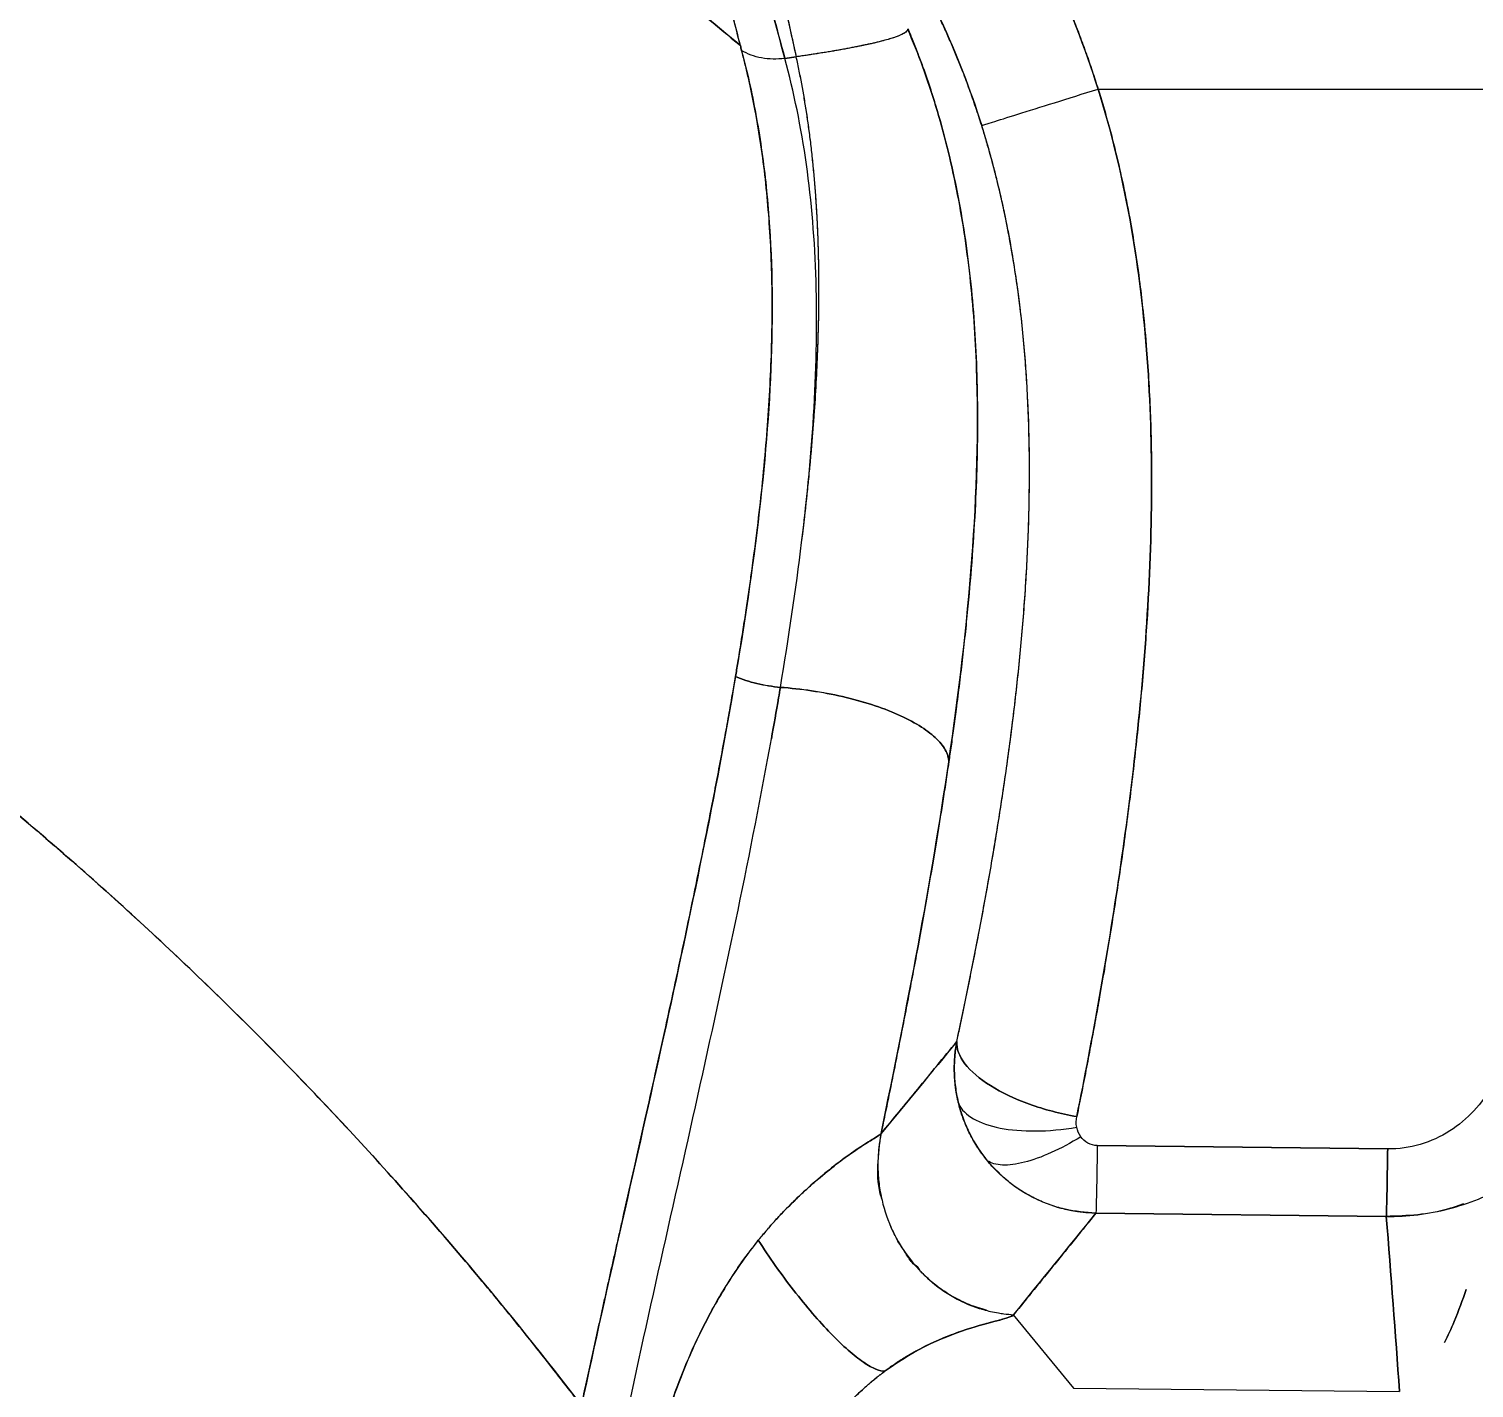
# Model space of a CAD drawing. Extents: x 956 to 1028, y 499 to 635.
# Drawn here: x 983.82 to 989.73, y 564.32 to 569.88 of the extents above; entities that cross this region are included whole.
import ezdxf

# ---------------------------------------------------------------- set-up
doc = ezdxf.new("R2010")
doc.units = 0
doc.header["$MEASUREMENT"] = 0
doc.layers.add('1', color=4, linetype='Continuous')

# ---------------------------------------------------------------- blocks, each defined once
blk = doc.blocks.new('2026 SX')
at = {"layer": '1', "color": 3}
for p, q in [((31.0591, 57.5392), (31.0124, 57.5326)), ((31.0125, 57.5326), (31.0591, 57.5392)), ((32.2945, 57.4074), (36.2128, 57.4074)), ((32.2945, 57.4074), (36.2128, 57.4074)), ((31.7164, 53.5082), (31.7163, 53.5079)), ((32.2912, 53.0819), (33.4797, 53.0682)), ((33.4797, 53.0682), (32.2912, 53.0819)), ((33.4742, 52.7919), (32.2855, 52.8053)), ((32.2855, 52.8053), (33.4742, 52.7919)), ((32.1946, 52.089), (31.9488, 52.3896)), ((32.1946, 52.089), (31.9488, 52.3896)), ((32.1945, 52.089), (33.5283, 52.0747))]:
    blk.add_line(p, q, dxfattribs=at)
for points, knots in [([(30.8304, 57.5851), (30.2773, 58.0471), (29.7241, 58.5091), (29.102, 59.0289), (29.0329, 59.0867), (28.8946, 59.2022), (28.8255, 59.2599), (28.6172, 59.4323), (28.4773, 59.5462), (28.195, 59.7713), (28.0525, 59.8824), (27.7641, 60.1009), (27.6181, 60.2083), (27.1744, 60.5234), (26.8707, 60.7243), (26.3995, 61.0041), (26.2398, 61.0937), (25.915, 61.2642), (25.7499, 61.3451), (25.414, 61.4966), (25.2432, 61.5672), (24.8964, 61.6964), (24.7203, 61.755), (24.3632, 61.8582), (24.1822, 61.9029), (23.908, 61.9584), (23.8161, 61.9751), (23.6777, 61.9971), (23.6315, 62.0039), (23.5389, 62.0166), (23.4925, 62.0223), (23.4461, 62.0279)], [0, 0, 0, 0, 0.25, 0.25, 0.28125, 0.28125, 0.3125, 0.3125, 0.375, 0.375, 0.4375, 0.4375, 0.5, 0.5, 0.625, 0.625, 0.6875, 0.6875, 0.75, 0.75, 0.8125, 0.8125, 0.875, 0.875, 0.9375, 0.9375, 0.96875, 0.96875, 0.984375, 0.984375, 1, 1, 1, 1]), ([(23.4461, 62.0279), (23.4626, 62.0259), (23.4814, 62.0237), (23.5241, 62.0184), (23.5483, 62.0153), (23.5867, 62.0101), (23.5998, 62.0083), (23.6263, 62.0045), (23.6665, 61.9987), (23.7076, 61.9924), (23.7628, 61.9835), (23.7905, 61.9788), (23.8456, 61.9693), (23.8731, 61.9643), (23.9551, 61.949), (24.0094, 61.9381), (24.2795, 61.8807), (24.4908, 61.8246), (24.9068, 61.6939), (25.1116, 61.6193), (25.5151, 61.4538), (25.7137, 61.363), (26.1047, 61.1674), (26.297, 61.0627), (26.6755, 60.8417), (26.8619, 60.7252), (27.2311, 60.4819), (27.4139, 60.3549), (27.683, 60.1602), (27.7717, 60.0946), (27.9477, 59.9621), (28.035, 59.8952), (28.21, 59.759), (28.2977, 59.6897), (28.4306, 59.5832), (28.4752, 59.5472), (28.5636, 59.4755), (28.6072, 59.4399), (28.6915, 59.3707), (28.7322, 59.3372), (28.8087, 59.2739), (28.8446, 59.2439), (28.8946, 59.2023), (28.9106, 59.1889), (28.9406, 59.1638), (28.9545, 59.1522), (28.9812, 59.1299), (28.9942, 59.119), (29.0202, 59.0973), (29.1369, 58.9997), (29.2496, 58.9055), (29.4483, 58.7396), (29.5468, 58.6574), (29.7436, 58.493), (29.842, 58.4108), (30.0391, 58.2461), (30.3351, 57.9988), (30.6321, 57.7507), (30.8304, 57.5851)], [0, 0, 0, 0, 0.007813, 0.007813, 0.015625, 0.015625, 0.019531, 0.019531, 0.023438, 0.03125, 0.03125, 0.039063, 0.039063, 0.046875, 0.046875, 0.0625, 0.0625, 0.125, 0.125, 0.1875, 0.1875, 0.25, 0.25, 0.3125, 0.3125, 0.375, 0.375, 0.4375, 0.4375, 0.46875, 0.46875, 0.5, 0.5, 0.53125, 0.53125, 0.546875, 0.546875, 0.5625, 0.5625, 0.578125, 0.578125, 0.59375, 0.59375, 0.601562, 0.601562, 0.609375, 0.609375, 0.617187, 0.617187, 0.625, 0.6875, 0.6875, 0.75, 0.75, 0.8125, 0.8125, 0.875, 1, 1, 1, 1]), ([(31.0599, 57.5392), (31.0518, 57.5761), (31.0359, 57.649), (31.0122, 57.7564), (30.9892, 57.8604), (30.958, 57.9997), (30.9191, 58.172), (30.8717, 58.3772), (30.8248, 58.5762), (30.778, 58.7695), (30.7314, 58.9565), (30.6854, 59.1354), (30.6391, 59.3095), (30.5935, 59.4743), (30.5584, 59.597), (30.528, 59.7009), (30.4948, 59.812), (30.4468, 59.9688), (30.3994, 60.1194), (30.3605, 60.2424), (30.3305, 60.3376), (30.3003, 60.4339), (30.2798, 60.5007), (30.2696, 60.5338)], [0, 0, 0, 0, 0.035347, 0.069683, 0.103009, 0.135327, 0.204037, 0.26986, 0.335416, 0.399302, 0.461045, 0.521771, 0.579186, 0.637618, 0.690374, 0.70565, 0.745228, 0.805631, 0.868979, 0.901865, 0.932706, 0.966734, 1, 1, 1, 1]), ([(31.0598, 57.5393), (31.0527, 57.5721), (31.0383, 57.6375), (31.0168, 57.7353), (30.9952, 57.8328), (30.9661, 57.9638), (30.9297, 58.1252), (30.8708, 58.3822), (30.7958, 58.699), (30.7178, 59.0113), (30.6529, 59.2585), (30.6026, 59.4422), (30.5592, 59.5947), (30.5237, 59.7154), (30.4876, 59.8358), (30.4414, 59.9858), (30.3938, 60.1371), (30.3556, 60.2582), (30.3268, 60.3496), (30.2982, 60.4407), (30.2792, 60.5027), (30.2696, 60.5338)], [0, 0, 0, 0, 0.031294, 0.062559, 0.093795, 0.125, 0.188776, 0.25, 0.375, 0.499999, 0.561585, 0.624999, 0.6875, 0.71875, 0.75, 0.8125, 0.875, 0.907261, 0.9375, 0.968761, 1, 1, 1, 1]), ([(30.8306, 57.5849), (30.8207, 57.6242), (30.8006, 57.7042), (30.7697, 57.8261), (30.7375, 57.9522), (30.7039, 58.0823), (30.6691, 58.2166), (30.6297, 58.3675), (30.5843, 58.5404), (30.5363, 58.7213), (30.4851, 58.9135), (30.4515, 59.0386), (30.4325, 59.1097)], [0, 0, 0, 0, 0.076132, 0.15513, 0.237001, 0.321757, 0.409405, 0.499957, 0.61831, 0.749973, 0.857998, 1, 1, 1, 1]), ([(30.8306, 57.5849), (30.8206, 57.6248), (30.7998, 57.7076), (30.7671, 57.8362), (30.7282, 57.9885), (30.6833, 58.162), (30.6365, 58.3417), (30.5863, 58.5325), (30.5333, 58.7327), (30.4801, 58.9326), (30.4465, 59.0577), (30.4325, 59.1097)], [0, 0, 0, 0, 0.0773237, 0.16065, 0.25, 0.3741949, 0.5, 0.6026165, 0.75, 0.8962006, 1, 1, 1, 1]), ([(31.0125, 57.5326), (30.9778, 57.6631), (30.9426, 57.793), (30.8713, 58.0518), (30.8352, 58.1806), (30.762, 58.4373), (30.7249, 58.5651), (30.6495, 58.8196), (30.6111, 58.9464), (30.5723, 59.0726)], [0, 0, 0, 0, 0.25, 0.25, 0.5, 0.5, 0.75, 0.75, 1, 1, 1, 1]), ([(30.5723, 59.0726), (30.5785, 59.0524), (30.5913, 59.0103), (30.6299, 58.8837), (30.6812, 58.7136), (30.7435, 58.501), (30.7985, 58.3099), (30.853, 58.117), (30.9083, 57.9179), (30.9615, 57.7225), (30.9965, 57.5922), (31.0125, 57.5326)], [0, 0, 0, 0, 0.040005, 0.083334, 0.25, 0.375, 0.5, 0.623108, 0.75, 0.885471, 1, 1, 1, 1]), ([(32.1009, 57.9049), (32.1062, 57.8936), (32.1169, 57.8708), (32.1324, 57.8365), (32.1477, 57.8019), (32.1626, 57.7671), (32.1772, 57.7321), (32.1915, 57.6969), (32.2055, 57.6615), (32.2192, 57.6258), (32.2325, 57.59), (32.2456, 57.5539), (32.2583, 57.5176), (32.2707, 57.4811), (32.2828, 57.4444), (32.2906, 57.4198), (32.2945, 57.4074)], [0, 0, 0, 0, 0.070452, 0.141027, 0.211732, 0.282574, 0.353559, 0.424694, 0.495987, 0.567443, 0.639071, 0.710875, 0.782864, 0.855043, 0.92742, 1, 1, 1, 1]), ([(31.8181, 57.2579), (31.8142, 57.2703), (31.8063, 57.2952), (31.7939, 57.3323), (31.7813, 57.3692), (31.7682, 57.4057), (31.7549, 57.4419), (31.7388, 57.4839), (31.7198, 57.5316), (31.6974, 57.5852), (31.674, 57.6388), (31.6575, 57.6743), (31.6492, 57.6921)], [0, 0, 0, 0, 0.084215, 0.168064, 0.251557, 0.334705, 0.417516, 0.500002, 0.623586, 0.748084, 0.873541, 1, 1, 1, 1]), ([(9.0201, 52.4092), (9.1755, 52.5993), (9.3359, 52.7862), (9.6664, 53.1532), (9.8364, 53.3333), (10.3609, 53.8622), (10.7297, 54.1999), (11.5047, 54.8397), (11.911, 55.1417), (12.7593, 55.7032), (13.2014, 55.9625), (14.1183, 56.431), (14.593, 56.64), (15.5695, 57.0006), (16.0712, 57.1522), (17.0934, 57.3921), (17.6138, 57.4806), (18.6636, 57.5909), (19.1929, 57.6128), (20.2495, 57.5895), (20.7768, 57.5443), (21.5583, 57.4273), (21.8173, 57.3801), (22.3308, 57.2698), (22.5854, 57.2067), (23.0891, 57.0653), (23.3383, 56.987), (23.8301, 56.8157), (24.0728, 56.7227), (24.7899, 56.4232), (25.2535, 56.1963), (26.1466, 55.6949), (26.5761, 55.4204), (27.3985, 54.8313), (27.7913, 54.5166), (28.5393, 53.8537), (28.8945, 53.5056), (29.5665, 52.7816), (29.8835, 52.4056), (30.1803, 52.0176)], [0, 0, 0, 0, 0.03125, 0.03125, 0.0625, 0.0625, 0.125, 0.125, 0.1875, 0.1875, 0.25, 0.25, 0.3125, 0.3125, 0.375, 0.375, 0.4375, 0.4375, 0.5, 0.5, 0.5625, 0.5625, 0.59375, 0.59375, 0.625, 0.625, 0.65625, 0.65625, 0.6875, 0.6875, 0.75, 0.75, 0.8125, 0.8125, 0.875, 0.875, 0.9375, 0.9375, 1, 1, 1, 1]), ([(31.514, 57.6486), (31.5137, 57.6479), (31.5129, 57.6466), (31.5114, 57.6447), (31.5095, 57.6427), (31.5073, 57.6407), (31.5047, 57.6386), (31.5011, 57.6362), (31.493, 57.6314), (31.48, 57.6255), (31.4606, 57.6184), (31.4409, 57.6121), (31.415, 57.6048), (31.389, 57.5983), (31.3662, 57.593), (31.3499, 57.5894), (31.3328, 57.5858), (31.315, 57.5822), (31.2966, 57.5785), (31.2774, 57.5748), (31.2577, 57.5712), (31.2374, 57.5675), (31.2165, 57.5639), (31.1951, 57.5602), (31.1732, 57.5566), (31.151, 57.5531), (31.1284, 57.5495), (31.1056, 57.546), (31.0825, 57.5426), (31.0669, 57.5404), (31.0591, 57.5392)], [0, 0, 0, 0, 0.0241665, 0.048292, 0.0723698, 0.0963929, 0.1203539, 0.1442451, 0.1821229, 0.2851202, 0.3412706, 0.4046514, 0.4746035, 0.5503029, 0.5814972, 0.6122256, 0.6424844, 0.6722745, 0.7016016, 0.7304763, 0.7589142, 0.786936, 0.8145674, 0.8418385, 0.8687836, 0.8954402, 0.9218485, 0.9480502, 0.9740871, 1, 1, 1, 1]), ([(31.5154, 57.653), (31.5149, 57.649), (31.5123, 57.6449), (31.5022, 57.6365), (31.4948, 57.6322), (31.4645, 57.6188), (31.4339, 57.6093), (31.3732, 57.5945), (31.3506, 57.5894), (31.3011, 57.5792), (31.2743, 57.5741), (31.2173, 57.5638), (31.1871, 57.5587), (31.1247, 57.5487), (31.0925, 57.5439), (31.0599, 57.5392)], [0, 0, 0, 0, 0.125, 0.125, 0.25, 0.25, 0.5, 0.5, 0.625, 0.625, 0.75, 0.75, 0.875, 0.875, 1, 1, 1, 1]), ([(31.6835, 54.6528), (31.7249, 54.9355), (31.7578, 55.2126), (31.7985, 55.7518), (31.8063, 56.0139), (31.7926, 56.3935), (31.7838, 56.5178), (31.7569, 56.7613), (31.7387, 56.8805), (31.6924, 57.1129), (31.6643, 57.2261), (31.5976, 57.4453), (31.5591, 57.5513), (31.5154, 57.6528)], [0, 0, 0, 0, 0.25, 0.25, 0.5, 0.5, 0.625, 0.625, 0.75, 0.75, 0.875, 0.875, 1, 1, 1, 1]), ([(31.5166, 57.6534), (31.5198, 57.6457), (31.5265, 57.6296), (31.5368, 57.6043), (31.5468, 57.579), (31.5603, 57.5441), (31.5815, 57.4869), (31.606, 57.4157), (31.6402, 57.3073), (31.6766, 57.176), (31.7277, 56.9499), (31.7733, 56.6568), (31.8007, 56.2864), (31.8025, 55.9673), (31.7928, 55.7023), (31.7803, 55.4999), (31.7654, 55.3251), (31.7514, 55.1862), (31.7399, 55.0811), (31.7294, 54.9928), (31.7205, 54.9216), (31.7124, 54.8595), (31.7033, 54.7913), (31.6932, 54.7195), (31.6866, 54.6741), (31.6835, 54.6528)], [0, 0, 0, 0, 0.009518, 0.019925, 0.031211, 0.04054, 0.062462, 0.100279, 0.124968, 0.188787, 0.249973, 0.374955, 0.499948, 0.624942, 0.684621, 0.749956, 0.812468, 0.84373, 0.874987, 0.906237, 0.92187, 0.937485, 0.960567, 0.981404, 1, 1, 1, 1]), ([(30.1803, 52.0176), (30.1596, 52.0444), (30.1222, 52.0926), (30.047, 52.1891), (29.9552, 52.3055), (29.8392, 52.4482), (29.6819, 52.6366), (29.4801, 52.8704), (29.1484, 53.2363), (28.7164, 53.6802), (28.1687, 54.1905), (27.5939, 54.6748), (26.9899, 55.1323), (26.36, 55.5586), (25.7016, 55.953), (25.0194, 56.311), (24.312, 56.6312), (23.5843, 56.9097), (22.8364, 57.1447), (22.0728, 57.3335), (21.2954, 57.475), (20.5087, 57.5674), (19.7168, 57.6097), (18.9231, 57.6017), (18.1321, 57.5433), (17.3475, 57.4354), (16.5744, 57.2787), (15.8149, 57.0748), (15.0737, 56.8259), (14.3513, 56.5336), (13.653, 56.2016), (12.9772, 55.8311), (12.3288, 55.4265), (11.7054, 54.9889), (11.1111, 54.5232), (10.5437, 54.0298), (10.0954, 53.5986), (9.7503, 53.242), (9.5408, 53.0155), (9.3773, 52.8311), (9.2569, 52.6913), (9.1596, 52.576), (9.0808, 52.4819), (9.0415, 52.4348), (9.0201, 52.4092)], [0, 0, 0, 0, 0.00432, 0.007809, 0.015618, 0.023245, 0.031236, 0.046854, 0.062472, 0.093774, 0.124938, 0.1563, 0.187408, 0.218762, 0.249902, 0.281269, 0.312414, 0.343739, 0.374907, 0.406162, 0.437421, 0.468684, 0.499938, 0.531178, 0.562482, 0.593729, 0.625009, 0.656186, 0.687507, 0.718654, 0.750002, 0.781118, 0.812509, 0.84366, 0.875033, 0.906175, 0.937527, 0.953145, 0.968764, 0.976573, 0.984381, 0.99219, 0.995752, 1, 1, 1, 1]), ([(30.82, 55.0581), (30.8224, 55.0725), (30.8271, 55.1009), (30.8338, 55.143), (30.8404, 55.1842), (30.8466, 55.2243), (30.8526, 55.2635), (30.8583, 55.3016), (30.8637, 55.3388), (30.8689, 55.375), (30.8808, 55.4593), (30.8977, 55.5869), (30.9177, 55.7599), (30.9339, 55.9268), (30.9511, 56.1496), (30.9604, 56.3655), (30.961, 56.5753), (30.957, 56.7282), (30.9485, 56.8763), (30.9355, 57.021), (30.9178, 57.1618), (30.9, 57.2717), (30.8846, 57.3527), (30.8736, 57.4066), (30.8618, 57.4599), (30.8492, 57.5128), (30.8402, 57.5475), (30.8357, 57.5649)], [0, 0, 0, 0, 0.014939, 0.029573, 0.043901, 0.057923, 0.071639, 0.085048, 0.09815, 0.110945, 0.123432, 0.18766, 0.247789, 0.311614, 0.372382, 0.498566, 0.561709, 0.623671, 0.686005, 0.747808, 0.810211, 0.872694, 0.897941, 0.923298, 0.948761, 0.97433, 1, 1, 1, 1]), ([(30.8357, 57.5649), (30.8579, 57.4806), (30.8774, 57.3934), (30.9103, 57.2135), (30.9238, 57.1208), (30.9549, 56.8346), (30.9632, 56.6332), (30.9566, 56.2117), (30.9417, 55.9916), (30.8934, 55.5355), (30.8599, 55.2996), (30.82, 55.0581)], [0, 0, 0, 0, 0.125, 0.125, 0.25, 0.25, 0.5, 0.5, 0.75, 0.75, 1, 1, 1, 1]), ([(31.0124, 57.5326), (30.9802, 57.5283), (30.9477, 57.5289), (30.8873, 57.54), (30.8594, 57.5504), (30.8357, 57.5649)], [0, 0, 0, 0, 0.5, 0.5, 1, 1, 1, 1]), ([(31.0124, 57.5326), (30.9802, 57.5283), (30.9477, 57.5289), (30.8873, 57.54), (30.8594, 57.5504), (30.8357, 57.5649)], [0, 0, 0, 0, 0.5, 0.5, 1, 1, 1, 1]), ([(31.0813, 55.5512), (31.1044, 55.7402), (31.1217, 55.9245), (31.1423, 56.2817), (31.1454, 56.4546), (31.1354, 56.7871), (31.1222, 56.9467), (31.0793, 57.2511), (31.0495, 57.3959), (31.0124, 57.5326)], [0, 0, 0, 0, 0.25, 0.25, 0.5, 0.5, 0.75, 0.75, 1, 1, 1, 1]), ([(31.0813, 55.5512), (31.1044, 55.7402), (31.1217, 55.9245), (31.1423, 56.2817), (31.1454, 56.4546), (31.1354, 56.7871), (31.1222, 56.9467), (31.0793, 57.2511), (31.0495, 57.3959), (31.0124, 57.5326)], [0, 0, 0, 0, 0.25, 0.25, 0.5, 0.5, 0.75, 0.75, 1, 1, 1, 1]), ([(31.0813, 55.5512), (31.0829, 55.5649), (31.0863, 55.592), (31.091, 55.6322), (31.0956, 55.6719), (31.0999, 55.711), (31.1041, 55.7495), (31.108, 55.7874), (31.1117, 55.8247), (31.1153, 55.8615), (31.1186, 55.8977), (31.1218, 55.9333), (31.1248, 55.9683), (31.1276, 56.0028), (31.1302, 56.0368), (31.1326, 56.0702), (31.1373, 56.1375), (31.1433, 56.2376), (31.1489, 56.3687), (31.152, 56.4965), (31.1525, 56.6044), (31.1514, 56.6937), (31.1497, 56.7653), (31.1471, 56.8358), (31.1436, 56.9052), (31.1391, 56.9736), (31.1338, 57.0408), (31.1276, 57.1069), (31.1205, 57.1719), (31.1125, 57.2359), (31.1036, 57.2987), (31.0939, 57.3605), (31.0832, 57.4211), (31.0718, 57.4808), (31.0634, 57.5197), (31.0592, 57.5391)], [0, 0, 0, 0, 0.017985, 0.035773, 0.053364, 0.070759, 0.087958, 0.104962, 0.121771, 0.138384, 0.154804, 0.171028, 0.187058, 0.202893, 0.218534, 0.233979, 0.24923, 0.312302, 0.37486, 0.436934, 0.498552, 0.535103, 0.571528, 0.607832, 0.644018, 0.680091, 0.716053, 0.751907, 0.787655, 0.823299, 0.85884, 0.894281, 0.929621, 0.96486, 1, 1, 1, 1]), ([(31.0813, 55.5512), (31.0828, 55.5639), (31.0861, 55.5923), (31.0917, 55.6395), (31.0979, 55.6927), (31.1051, 55.7581), (31.1144, 55.8502), (31.1252, 55.9692), (31.1355, 56.1055), (31.1435, 56.2405), (31.149, 56.3723), (31.152, 56.5), (31.1524, 56.6076), (31.1514, 56.6965), (31.1496, 56.768), (31.147, 56.8383), (31.1434, 56.9075), (31.139, 56.9757), (31.1336, 57.0427), (31.1274, 57.1086), (31.1203, 57.1734), (31.1123, 57.2372), (31.1035, 57.2998), (31.0937, 57.3613), (31.0831, 57.4217), (31.0717, 57.481), (31.0633, 57.5198), (31.0592, 57.5391)], [0, 0, 0, 0, 0.016695, 0.037524, 0.062505, 0.087651, 0.125006, 0.186722, 0.250011, 0.313792, 0.376706, 0.438776, 0.50002, 0.536518, 0.572884, 0.609121, 0.645233, 0.681223, 0.717094, 0.752849, 0.78849, 0.824018, 0.859434, 0.89474, 0.929937, 0.965023, 1, 1, 1, 1]), ([(31.8181, 57.2579), (31.8213, 57.2589), (31.8365, 57.2636), (31.8872, 57.2796), (31.9227, 57.2907), (32.0093, 57.3179), (32.0603, 57.3339), (32.172, 57.369), (32.2326, 57.388), (32.2945, 57.4074)], [0, 0, 0, 0, 0.25, 0.25, 0.5, 0.5, 0.75, 0.75, 1, 1, 1, 1]), ([(31.8181, 57.2579), (31.8213, 57.2589), (31.8365, 57.2636), (31.8872, 57.2796), (31.9227, 57.2907), (32.0093, 57.3179), (32.0603, 57.3339), (32.172, 57.369), (32.2326, 57.388), (32.2945, 57.4074)], [0, 0, 0, 0, 0.25, 0.25, 0.5, 0.5, 0.75, 0.75, 1, 1, 1, 1]), ([(32.2945, 57.4074), (32.2982, 57.3957), (32.3056, 57.3719), (32.3164, 57.3358), (32.327, 57.299), (32.3374, 57.2616), (32.3477, 57.2234), (32.3577, 57.1846), (32.3748, 57.1162), (32.3979, 57.0145), (32.4237, 56.8837), (32.4466, 56.7477), (32.4645, 56.6206), (32.4805, 56.4827), (32.4972, 56.3021), (32.5104, 56.0681), (32.5166, 55.706), (32.5039, 55.3439), (32.4771, 54.9865), (32.4509, 54.721), (32.4196, 54.4589), (32.3839, 54.2006), (32.3442, 53.9443), (32.3103, 53.7445), (32.2837, 53.5965), (32.2659, 53.5001), (32.2472, 53.4018), (32.2276, 53.3015), (32.2141, 53.2344), (32.2073, 53.2004)], [0, 0, 0, 0, 0.008507, 0.017155, 0.025944, 0.034874, 0.043944, 0.053155, 0.062505, 0.092552, 0.125008, 0.154336, 0.187511, 0.213461, 0.250015, 0.312515, 0.375015, 0.499987, 0.563169, 0.624988, 0.687295, 0.749989, 0.811536, 0.87499, 0.898687, 0.923029, 0.948024, 0.973679, 1, 1, 1, 1]), ([(32.2073, 53.2004), (32.2399, 53.3615), (32.2712, 53.5253), (32.3302, 53.8584), (32.3579, 54.0277), (32.4082, 54.3715), (32.4309, 54.5458), (32.4693, 54.8984), (32.485, 55.0766), (32.5071, 55.4352), (32.5134, 55.6157), (32.5136, 55.9775), (32.5074, 56.1588), (32.4788, 56.5203), (32.4564, 56.7006), (32.3915, 57.0576), (32.3489, 57.2343), (32.2945, 57.4074)], [0, 0, 0, 0, 0.125, 0.125, 0.25, 0.25, 0.375, 0.375, 0.5, 0.5, 0.625, 0.625, 0.75, 0.75, 0.875, 0.875, 1, 1, 1, 1]), ([(31.7164, 53.5082), (31.7201, 53.5256), (31.7275, 53.5603), (31.7385, 53.6124), (31.7494, 53.6643), (31.76, 53.716), (31.7704, 53.7675), (31.7807, 53.8188), (31.7908, 53.8699), (31.8007, 53.9208), (31.8222, 54.0334), (31.854, 54.2077), (31.8936, 54.4468), (31.9289, 54.6871), (31.9592, 54.9291), (31.9838, 55.1718), (32.0018, 55.4137), (32.0124, 55.6555), (32.015, 55.8942), (32.0086, 56.1316), (31.9928, 56.3643), (31.9666, 56.5951), (31.9378, 56.7706), (31.913, 56.8944), (31.8971, 56.9667), (31.8798, 57.0393), (31.8609, 57.112), (31.8405, 57.185), (31.8256, 57.2335), (31.8181, 57.2579)], [0, 0, 0, 0, 0.015182, 0.03025, 0.045203, 0.060044, 0.074772, 0.089389, 0.103895, 0.118292, 0.132579, 0.199061, 0.264014, 0.329156, 0.393632, 0.457252, 0.520744, 0.582887, 0.645171, 0.705433, 0.76635, 0.825063, 0.884514, 0.903394, 0.922415, 0.941579, 0.960894, 0.980365, 1, 1, 1, 1]), ([(31.7164, 53.5082), (31.7204, 53.5269), (31.7281, 53.5629), (31.7433, 53.6349), (31.7693, 53.7606), (31.8056, 53.9441), (31.8469, 54.1676), (31.8854, 54.3954), (31.9203, 54.6262), (31.9511, 54.8603), (31.9768, 55.0964), (32.0032, 55.4141), (32.0195, 55.8169), (32.0064, 56.2214), (31.9734, 56.5451), (31.9426, 56.7454), (31.9111, 56.9051), (31.8886, 57.0036), (31.8688, 57.0819), (31.8531, 57.1402), (31.8363, 57.199), (31.8242, 57.2382), (31.8181, 57.2579)], [0, 0, 0, 0, 0.016304, 0.031245, 0.062488, 0.124976, 0.187463, 0.24995, 0.31286, 0.374925, 0.437557, 0.49991, 0.624166, 0.74994, 0.812013, 0.875007, 0.906151, 0.937507, 0.952864, 0.968396, 0.984107, 1, 1, 1, 1]), ([(30.1803, 52.0176), (30.1837, 52.0335), (30.1905, 52.0656), (30.201, 52.1139), (30.2116, 52.163), (30.2225, 52.2127), (30.2335, 52.2631), (30.2447, 52.3142), (30.2562, 52.366), (30.2678, 52.4184), (30.2796, 52.4715), (30.2916, 52.5253), (30.3038, 52.5797), (30.3162, 52.6348), (30.3287, 52.6906), (30.3414, 52.747), (30.3642, 52.8482), (30.3976, 52.9966), (30.4403, 53.1869), (30.4832, 53.3786), (30.5241, 53.5636), (30.5647, 53.75), (30.6029, 53.9285), (30.6412, 54.1106), (30.6757, 54.2792), (30.712, 54.4613), (30.7418, 54.6168), (30.7673, 54.7546), (30.7843, 54.8496), (30.7985, 54.9305), (30.8068, 54.9795), (30.8106, 55.0017)], [0, 0, 0, 0, 0.015949, 0.032107, 0.048473, 0.065049, 0.081834, 0.098828, 0.116032, 0.133446, 0.15107, 0.168905, 0.18695, 0.205207, 0.223675, 0.242355, 0.261248, 0.3241, 0.389519, 0.45004, 0.514311, 0.573467, 0.635914, 0.692905, 0.756467, 0.806276, 0.878081, 0.915735, 0.94861, 0.9767, 1, 1, 1, 1]), ([(30.8106, 55.0017), (30.7705, 54.764), (30.7244, 54.5211), (30.6248, 54.0282), (30.5713, 53.7783), (30.4606, 53.2757), (30.4035, 53.023), (30.29, 52.5188), (30.2336, 52.2672), (30.1803, 52.0176)], [0, 0, 0, 0, 0.25, 0.25, 0.5, 0.5, 0.75, 0.75, 1, 1, 1, 1]), ([(30.8106, 55.0017), (30.8368, 54.9908), (30.8667, 54.9812), (30.9294, 54.9662), (30.9623, 54.9607), (30.9941, 54.9578)], [0, 0, 0, 0, 0.5, 0.5, 1, 1, 1, 1]), ([(30.9941, 54.9578), (30.9623, 54.9607), (30.9294, 54.9661), (30.8667, 54.9812), (30.8368, 54.9908), (30.8106, 55.0017)], [0, 0, 0, 0, 0.5, 0.5, 1, 1, 1, 1]), ([(30.9941, 54.9578), (31.0363, 54.9549), (31.0793, 54.9503), (31.1649, 54.9376), (31.2074, 54.9296), (31.2898, 54.9105), (31.3298, 54.8995), (31.4055, 54.875), (31.4411, 54.8615), (31.5064, 54.8326), (31.536, 54.8172), (31.5879, 54.7853), (31.6101, 54.7688), (31.6462, 54.7354), (31.66, 54.7185), (31.6786, 54.6851), (31.6834, 54.6686), (31.6835, 54.6528)], [0, 0, 0, 0, 0.125, 0.125, 0.25, 0.25, 0.375, 0.375, 0.5, 0.5, 0.625, 0.625, 0.75, 0.75, 0.875, 0.875, 1, 1, 1, 1]), ([(31.6835, 54.6528), (31.6834, 54.6686), (31.6786, 54.6851), (31.66, 54.7185), (31.6462, 54.7354), (31.6102, 54.7688), (31.5879, 54.7853), (31.536, 54.8172), (31.5064, 54.8325), (31.4411, 54.8614), (31.4055, 54.8749), (31.3299, 54.8994), (31.2899, 54.9104), (31.2074, 54.9295), (31.1649, 54.9375), (31.0794, 54.9502), (31.0364, 54.9549), (30.9941, 54.9578)], [0, 0, 0, 0, 0.125, 0.125, 0.25, 0.25, 0.375, 0.375, 0.5, 0.5, 0.625, 0.625, 0.75, 0.75, 0.875, 0.875, 1, 1, 1, 1]), ([(30.3479, 51.8917), (30.3978, 52.1289), (30.4509, 52.3684), (30.5586, 52.8489), (30.6132, 53.09), (30.7198, 53.5703), (30.7719, 53.8096), (30.87, 54.2829), (30.9161, 54.517), (30.9574, 54.747)], [0, 0, 0, 0, 0.25, 0.25, 0.5, 0.5, 0.75, 0.75, 1, 1, 1, 1]), ([(30.3479, 51.8917), (30.3978, 52.1289), (30.4509, 52.3684), (30.5586, 52.8489), (30.6132, 53.09), (30.7198, 53.5703), (30.7719, 53.8096), (30.87, 54.2829), (30.9161, 54.517), (30.9574, 54.747)], [0, 0, 0, 0, 0.25, 0.25, 0.5, 0.5, 0.75, 0.75, 1, 1, 1, 1]), ([(31.6835, 54.6528), (31.6814, 54.6389), (31.6774, 54.6116), (31.6713, 54.5709), (31.6652, 54.5312), (31.6592, 54.4923), (31.6532, 54.4544), (31.6473, 54.4175), (31.6415, 54.3815), (31.6358, 54.3464), (31.6301, 54.3123), (31.6155, 54.225), (31.5919, 54.0879), (31.5627, 53.9268), (31.5386, 53.7974), (31.5194, 53.6964), (31.5003, 53.5973), (31.4812, 53.5002), (31.4622, 53.405), (31.4435, 53.3118), (31.4249, 53.2206), (31.4125, 53.1605), (31.4063, 53.1308)], [0, 0, 0, 0, 0.028162, 0.055643, 0.082445, 0.108571, 0.13402, 0.158795, 0.182895, 0.206323, 0.229078, 0.251161, 0.380722, 0.501421, 0.568701, 0.634548, 0.698973, 0.761984, 0.823588, 0.88379, 0.942594, 1, 1, 1, 1]), ([(31.4063, 53.1308), (31.4596, 53.3883), (31.5107, 53.6452), (31.6045, 54.1538), (31.6473, 54.4054), (31.6835, 54.6528)], [0, 0, 0, 0, 0.5, 0.5, 1, 1, 1, 1]), ([(31.4063, 53.1308), (31.431, 53.1607), (31.4813, 53.2215), (31.5577, 53.3143), (31.6364, 53.4102), (31.6894, 53.4752), (31.7164, 53.5082)], [0, 0, 0, 0, 0.237213, 0.482923, 0.737171, 1, 1, 1, 1]), ([(31.7164, 53.5082), (31.7124, 53.4869), (31.7095, 53.4655), (31.7061, 53.4226), (31.7056, 53.4011), (31.7069, 53.3582), (31.7087, 53.3368), (31.7146, 53.2944), (31.7186, 53.2736), (31.724, 53.2523)], [0, 0, 0, 0, 0.25, 0.25, 0.5, 0.5, 0.75, 0.75, 1, 1, 1, 1]), ([(31.724, 53.2523), (31.7228, 53.2571), (31.7204, 53.2667), (31.7174, 53.2812), (31.7147, 53.2956), (31.7124, 53.3099), (31.7105, 53.3241), (31.7089, 53.3381), (31.7077, 53.3521), (31.7068, 53.3659), (31.7063, 53.3786), (31.706, 53.3916), (31.706, 53.4065), (31.7065, 53.4258), (31.7081, 53.4494), (31.711, 53.4774), (31.7145, 53.4973), (31.7163, 53.5079)], [0, 0, 0, 0, 0.057938, 0.115282, 0.172031, 0.228185, 0.283744, 0.338708, 0.393076, 0.446848, 0.500024, 0.540631, 0.598338, 0.67314, 0.76503, 0.873992, 1, 1, 1, 1]), ([(31.7163, 53.5079), (31.7141, 53.4788), (31.7259, 53.4477), (31.7735, 53.3861), (31.8093, 53.3555), (31.8994, 53.2991), (31.9537, 53.2732), (32.0739, 53.2297), (32.1399, 53.2121), (32.2073, 53.2004)], [0, 0, 0, 0, 0.25, 0.25, 0.5, 0.5, 0.75, 0.75, 1, 1, 1, 1]), ([(32.2073, 53.2004), (32.1399, 53.2121), (32.0739, 53.2297), (31.9537, 53.2732), (31.8994, 53.2991), (31.8093, 53.3555), (31.7735, 53.3861), (31.7259, 53.4477), (31.7141, 53.4788), (31.7163, 53.5079)], [0, 0, 0, 0, 0.25, 0.25, 0.5, 0.5, 0.75, 0.75, 1, 1, 1, 1]), ([(33.9072, 53.3273), (33.8865, 53.2907), (33.8617, 53.2561), (33.8037, 53.1934), (33.7705, 53.1652), (33.6967, 53.1181), (33.6561, 53.0993), (33.5702, 53.074), (33.5249, 53.0676), (33.4797, 53.0682)], [0, 0, 0, 0, 0.25, 0.25, 0.5, 0.5, 0.75, 0.75, 1, 1, 1, 1]), ([(33.9072, 53.3273), (33.8865, 53.2907), (33.8617, 53.2561), (33.8037, 53.1934), (33.7705, 53.1652), (33.6967, 53.1181), (33.6561, 53.0993), (33.5702, 53.074), (33.5249, 53.0676), (33.4797, 53.0682)], [0, 0, 0, 0, 0.25, 0.25, 0.5, 0.5, 0.75, 0.75, 1, 1, 1, 1]), ([(31.724, 53.2523), (31.7347, 53.2289), (31.7554, 53.2085), (31.8131, 53.1753), (31.8501, 53.1624), (31.9366, 53.1453), (31.986, 53.1412), (32.0923, 53.1421), (32.1492, 53.1472), (32.207, 53.157)], [0, 0, 0, 0, 0.25, 0.25, 0.5, 0.5, 0.75, 0.75, 1, 1, 1, 1]), ([(31.724, 53.2523), (31.7292, 53.2315), (31.7357, 53.2104), (31.751, 53.1693), (31.7598, 53.1492), (31.7893, 53.0906), (31.8133, 53.0538), (31.841, 53.02)], [0, 0, 0, 0, 0.25, 0.25, 0.5, 0.5, 1, 1, 1, 1]), ([(31.724, 53.2523), (31.7347, 53.2289), (31.7554, 53.2085), (31.8131, 53.1753), (31.8501, 53.1624), (31.9366, 53.1453), (31.986, 53.1412), (32.0923, 53.1421), (32.1492, 53.1472), (32.207, 53.157)], [0, 0, 0, 0, 0.25, 0.25, 0.5, 0.5, 0.75, 0.75, 1, 1, 1, 1]), ([(31.841, 53.02), (31.8381, 53.0237), (31.8324, 53.0306), (31.8247, 53.0408), (31.8178, 53.0501), (31.8119, 53.0585), (31.8068, 53.066), (31.798, 53.0794), (31.7852, 53.1002), (31.7711, 53.1262), (31.7593, 53.1508), (31.7495, 53.1735), (31.7402, 53.198), (31.7314, 53.2244), (31.7265, 53.2428), (31.724, 53.2523)], [0, 0, 0, 0, 0.053627, 0.102472, 0.146536, 0.185819, 0.22032, 0.25004, 0.36952, 0.500051, 0.587944, 0.681885, 0.781874, 0.887912, 1, 1, 1, 1]), ([(33.4742, 52.7919), (33.56, 52.791), (33.646, 52.8014), (33.8119, 52.8442), (33.8919, 52.8765), (34.0407, 52.9603), (34.1095, 53.0117), (34.2318, 53.1298), (34.2853, 53.1965), (34.3297, 53.2687)], [0, 0, 0, 0, 0.25, 0.25, 0.5, 0.5, 0.75, 0.75, 1, 1, 1, 1]), ([(31.4063, 53.1308), (31.4033, 53.1271), (31.3953, 53.1219), (31.3731, 53.1082), (31.3589, 53.0997), (31.326, 53.0788), (31.3074, 53.0666), (31.2668, 53.0383), (31.2449, 53.0222), (31.1753, 52.9684), (31.1235, 52.9248), (31.0422, 52.8475), (31.0146, 52.8198), (30.959, 52.7602), (30.9312, 52.7284), (30.904, 52.6944)], [0, 0, 0, 0, 0.125, 0.125, 0.25, 0.25, 0.375, 0.375, 0.5, 0.5, 0.75, 0.75, 0.875, 0.875, 1, 1, 1, 1]), ([(30.904, 52.6944), (30.9091, 52.7005), (30.9183, 52.7115), (30.9306, 52.7262), (30.9444, 52.7425), (30.9601, 52.7607), (30.9853, 52.7888), (31.0176, 52.8228), (31.0574, 52.8621), (31.0974, 52.8997), (31.1502, 52.9468), (31.2149, 53), (31.2748, 53.0443), (31.317, 53.0729), (31.3451, 53.091), (31.3687, 53.1057), (31.384, 53.1151), (31.3936, 53.1207), (31.3989, 53.1241), (31.4035, 53.1273), (31.4053, 53.1295), (31.4063, 53.1308)], [0, 0, 0, 0, 0.0256379, 0.0464665, 0.0625002, 0.0948572, 0.1249599, 0.1863652, 0.2499489, 0.3129446, 0.3749126, 0.4997705, 0.6246868, 0.6872057, 0.74974, 0.8131482, 0.8748879, 0.9044617, 0.9373115, 0.9626039, 1, 1, 1, 1]), ([(31.4063, 53.1308), (31.4033, 53.1271), (31.3953, 53.1219), (31.3731, 53.1082), (31.3589, 53.0997), (31.326, 53.0788), (31.3074, 53.0666), (31.2668, 53.0383), (31.2449, 53.0222), (31.1753, 52.9684), (31.1235, 52.9248), (31.0422, 52.8475), (31.0146, 52.8198), (30.959, 52.7602), (30.9312, 52.7284), (30.904, 52.6944)], [0, 0, 0, 0, 0.125, 0.125, 0.25, 0.25, 0.375, 0.375, 0.5, 0.5, 0.75, 0.75, 0.875, 0.875, 1, 1, 1, 1]), ([(31.4092, 52.8646), (31.4087, 52.866), (31.3947, 52.9083), (31.389, 52.9996), (31.4006, 53.0874), (31.4063, 53.1308)], [0, 0, 0, 0, 0.0172979, 0.5140967, 1, 1, 1, 1]), ([(31.4064, 53.1308), (31.4054, 53.1261), (31.4037, 53.1176), (31.4017, 53.1062), (31.3998, 53.0934), (31.3978, 53.079), (31.3954, 53.0565), (31.3935, 53.028), (31.393, 52.9824), (31.397, 52.925), (31.4129, 52.8362), (31.4499, 52.7306), (31.5175, 52.6191), (31.5904, 52.5412), (31.6567, 52.4897), (31.712, 52.4555), (31.7686, 52.4289), (31.8174, 52.4122), (31.8554, 52.4024), (31.8831, 52.3969), (31.9145, 52.3921), (31.9353, 52.3906), (31.9488, 52.3896)], [0, 0, 0, 0, 0.01287, 0.023295, 0.031276, 0.047682, 0.062511, 0.092586, 0.125028, 0.1865, 0.249989, 0.374781, 0.499599, 0.624579, 0.687105, 0.749713, 0.819502, 0.874829, 0.904996, 0.937297, 0.959508, 1, 1, 1, 1]), ([(32.2238, 53.1178), (32.1824, 53.0924), (32.1415, 53.0706), (32.0636, 53.0355), (32.0267, 53.0223), (31.9595, 53.0051), (31.9292, 53.0012), (31.8778, 53.0032), (31.8566, 53.0092), (31.841, 53.02)], [0, 0, 0, 0, 0.25, 0.25, 0.5, 0.5, 0.75, 0.75, 1, 1, 1, 1]), ([(32.2238, 53.1178), (32.1824, 53.0924), (32.1415, 53.0706), (32.0636, 53.0355), (32.0267, 53.0223), (31.9595, 53.0051), (31.9292, 53.0012), (31.8778, 53.0032), (31.8566, 53.0092), (31.841, 53.02)], [0, 0, 0, 0, 0.25, 0.25, 0.5, 0.5, 0.75, 0.75, 1, 1, 1, 1]), ([(32.2912, 53.0819), (32.2776, 53.0821), (32.2641, 53.0857), (32.2409, 53.0985), (32.2312, 53.1075), (32.2238, 53.1178)], [0, 0, 0, 0, 0.5, 0.5, 1, 1, 1, 1]), ([(32.2912, 53.0819), (32.2776, 53.0821), (32.2641, 53.0857), (32.2409, 53.0985), (32.2312, 53.1075), (32.2238, 53.1178)], [0, 0, 0, 0, 0.5, 0.5, 1, 1, 1, 1]), ([(32.2912, 53.0819), (32.2906, 53.0432), (32.2901, 53.0073), (32.289, 52.943), (32.2885, 52.9146), (32.2875, 52.8667), (32.287, 52.8472), (32.2862, 52.8184), (32.2858, 52.8091), (32.2855, 52.8053)], [0, 0, 0, 0, 0.25, 0.25, 0.5, 0.5, 0.75, 0.75, 1, 1, 1, 1]), ([(32.2912, 53.0819), (32.2906, 53.0432), (32.2901, 53.0073), (32.289, 52.943), (32.2885, 52.9146), (32.2875, 52.8667), (32.287, 52.8472), (32.2862, 52.8184), (32.2858, 52.8091), (32.2855, 52.8053)], [0, 0, 0, 0, 0.25, 0.25, 0.5, 0.5, 0.75, 0.75, 1, 1, 1, 1]), ([(33.4797, 53.0682), (33.4792, 53.0295), (33.4786, 52.9937), (33.4776, 52.9294), (33.4771, 52.901), (33.4761, 52.8532), (33.4756, 52.8337), (33.4748, 52.8049), (33.4745, 52.7956), (33.4742, 52.7919)], [0, 0, 0, 0, 0.25, 0.25, 0.5, 0.5, 0.75, 0.75, 1, 1, 1, 1]), ([(33.4742, 52.7919), (33.4745, 52.7956), (33.4748, 52.8049), (33.4756, 52.8337), (33.4761, 52.8532), (33.4771, 52.901), (33.4776, 52.9294), (33.4786, 52.9937), (33.4792, 53.0295), (33.4797, 53.0682)], [0, 0, 0, 0, 0.25, 0.25, 0.5, 0.5, 0.75, 0.75, 1, 1, 1, 1]), ([(32.2855, 52.8053), (32.2803, 52.8054), (32.2699, 52.8057), (32.2542, 52.8066), (32.2385, 52.8079), (32.2229, 52.8096), (32.2072, 52.8118), (32.1916, 52.8143), (32.1759, 52.8173), (32.1604, 52.8208), (32.1449, 52.8247), (32.1294, 52.829), (32.1141, 52.8337), (32.0988, 52.8389), (32.0837, 52.8445), (32.0687, 52.8505), (32.0538, 52.857), (32.0357, 52.8655), (32.0145, 52.8763), (31.9906, 52.8901), (31.9672, 52.9051), (31.9443, 52.9213), (31.922, 52.9387), (31.9005, 52.9573), (31.8798, 52.977), (31.8598, 52.9979), (31.8473, 53.0126), (31.841, 53.02)], [0, 0, 0, 0, 0.030705, 0.061498, 0.092376, 0.12334, 0.154389, 0.185521, 0.216737, 0.248036, 0.279417, 0.310881, 0.342427, 0.374056, 0.405766, 0.437559, 0.469434, 0.501392, 0.555167, 0.609347, 0.663931, 0.718922, 0.774319, 0.830125, 0.88634, 0.942964, 1, 1, 1, 1]), ([(32.2855, 52.8053), (32.2431, 52.8086), (32.1582, 52.8153), (32.0379, 52.8601), (31.9281, 52.9266), (31.87, 52.9889), (31.841, 53.02)], [0, 0, 0, 0, 0.2501093, 0.5000781, 0.7500369, 1, 1, 1, 1]), ([(33.7897, 52.8428), (33.7696, 52.8358), (33.709, 52.8147), (33.6028, 52.7959), (33.517, 52.7932), (33.4742, 52.7919)], [0, 0, 0, 0, 0.199602, 0.599789, 1, 1, 1, 1]), ([(32.2855, 52.8053), (32.2575, 52.7705), (32.2016, 52.701), (32.1175, 52.5969), (32.0333, 52.4931), (31.9769, 52.424), (31.9488, 52.3896)], [0, 0, 0, 0, 0.251206, 0.501608, 0.751206, 1, 1, 1, 1]), ([(31.8374, 52.4084), (31.8135, 52.4151), (31.7781, 52.4249), (31.7358, 52.4444), (31.7036, 52.461), (31.6669, 52.4833), (31.6211, 52.5162), (31.5881, 52.5469), (31.5686, 52.5659), (31.5662, 52.5687), (31.5659, 52.569), (31.5658, 52.569), (31.5658, 52.569), (31.5642, 52.5819), (31.5345, 52.5949), (31.5097, 52.6397), (31.4735, 52.6897), (31.4554, 52.7309), (31.4463, 52.7516)], [0, 0, 0, 0, 0.1401221, 0.2077662, 0.264008, 0.3448795, 0.4503631, 0.5802542, 0.5981951, 0.6004645, 0.6007479, 0.600784, 0.6007876, 0.6007896, 0.6629098, 0.7591748, 0.8792944, 1, 1, 1, 1]), ([(30.904, 52.6944), (30.8581, 52.6373), (30.8139, 52.5747), (30.7318, 52.4424), (30.6938, 52.3727), (30.6248, 52.2289), (30.5938, 52.1547), (30.539, 52.0037), (30.5151, 51.9268), (30.495, 51.8492)], [0, 0, 0, 0, 0.25, 0.25, 0.5, 0.5, 0.75, 0.75, 1, 1, 1, 1]), ([(30.495, 51.8492), (30.4979, 51.8599), (30.5031, 51.8787), (30.5136, 51.9163), (30.5322, 51.9808), (30.5637, 52.0743), (30.6063, 52.1844), (30.6543, 52.2926), (30.7076, 52.398), (30.7575, 52.4846), (30.7998, 52.5516), (30.8273, 52.5921), (30.85, 52.6235), (30.8666, 52.6456), (30.8849, 52.6695), (30.8968, 52.6851), (30.904, 52.6944)], [0, 0, 0, 0, 0.035622, 0.062507, 0.124999, 0.24999, 0.376943, 0.499975, 0.62497, 0.749957, 0.815, 0.874987, 0.904577, 0.937469, 0.962635, 1, 1, 1, 1]), ([(31.4232, 52.1592), (31.413, 52.1579), (31.4003, 52.1603), (31.3703, 52.1724), (31.353, 52.1821), (31.3149, 52.2084), (31.2939, 52.225), (31.2493, 52.2643), (31.2256, 52.2871), (31.1765, 52.3376), (31.1512, 52.3654), (31.0999, 52.4249), (31.0741, 52.4566), (31.023, 52.5222), (30.9978, 52.5563), (30.9492, 52.6251), (30.9259, 52.66), (30.904, 52.6944)], [0, 0, 0, 0, 0.125, 0.125, 0.25, 0.25, 0.375, 0.375, 0.5, 0.5, 0.625, 0.625, 0.75, 0.75, 0.875, 0.875, 1, 1, 1, 1]), ([(31.4232, 52.1592), (31.413, 52.1579), (31.4003, 52.1603), (31.3703, 52.1724), (31.353, 52.1821), (31.3148, 52.2084), (31.2939, 52.225), (31.2493, 52.2643), (31.2256, 52.2871), (31.1765, 52.3376), (31.1512, 52.3655), (31.0999, 52.4249), (31.0741, 52.4566), (31.023, 52.5222), (30.9978, 52.5563), (30.9492, 52.6251), (30.9259, 52.66), (30.904, 52.6944)], [0, 0, 0, 0, 0.125, 0.125, 0.25, 0.25, 0.375, 0.375, 0.5, 0.5, 0.625, 0.625, 0.75, 0.75, 0.875, 0.875, 1, 1, 1, 1]), ([(30.904, 52.6944), (30.9259, 52.66), (30.9492, 52.6251), (30.9978, 52.5563), (31.023, 52.5222), (31.0741, 52.4566), (31.0999, 52.4249), (31.1512, 52.3654), (31.1765, 52.3376), (31.2256, 52.287), (31.2493, 52.2643), (31.2939, 52.225), (31.3149, 52.2084), (31.3531, 52.182), (31.3703, 52.1723), (31.4003, 52.1603), (31.413, 52.1579), (31.4232, 52.1592)], [0, 0, 0, 0, 0.125, 0.125, 0.25, 0.25, 0.375, 0.375, 0.5, 0.5, 0.625, 0.625, 0.75, 0.75, 0.875, 0.875, 1, 1, 1, 1]), ([(31.8374, 52.4084), (31.8331, 52.4091), (31.7868, 52.4165), (31.7067, 52.4588), (31.6292, 52.5038), (31.5978, 52.5387), (31.5956, 52.5412)], [0, 0, 0, 0, 0.046334, 0.504395, 0.964683, 1, 1, 1, 1]), ([(33.8014, 52.493), (33.7858, 52.4486), (33.7593, 52.3731), (33.7261, 52.3042), (33.7124, 52.2759)], [0, 0, 0, 0, 0.5892373, 1, 1, 1, 1]), ([(33.7124, 52.2759), (33.7261, 52.3042), (33.7593, 52.3731), (33.7858, 52.4486), (33.8014, 52.493)], [0, 0, 0, 0, 0.4107627, 1, 1, 1, 1]), ([(31.9488, 52.3896), (31.9483, 52.3891), (31.9475, 52.3881), (31.9456, 52.3866), (31.9434, 52.3851), (31.9408, 52.3836), (31.9378, 52.3822), (31.9344, 52.3807), (31.9306, 52.3792), (31.9264, 52.3776), (31.9219, 52.3761), (31.9169, 52.3745), (31.9115, 52.3729), (31.9058, 52.3712), (31.8996, 52.3695), (31.8931, 52.3677), (31.8731, 52.3624), (31.8323, 52.352), (31.7625, 52.3319), (31.6827, 52.3038), (31.6124, 52.2732), (31.5542, 52.2431), (31.518, 52.2225), (31.4888, 52.2044), (31.4666, 52.1899), (31.4446, 52.1749), (31.4302, 52.1643), (31.4232, 52.1592)], [0, 0, 0, 0, 0.018726, 0.037333, 0.05583, 0.07423, 0.092542, 0.110779, 0.12895, 0.147067, 0.165143, 0.183187, 0.201212, 0.219229, 0.23725, 0.255287, 0.27335, 0.393839, 0.518316, 0.634317, 0.756774, 0.816387, 0.877206, 0.907073, 0.938254, 0.970448, 1, 1, 1, 1]), ([(31.9488, 52.3896), (31.9428, 52.3822), (31.923, 52.3758), (31.8623, 52.3595), (31.8213, 52.3495), (31.6766, 52.3044), (31.5512, 52.254), (31.4232, 52.1592)], [0, 0, 0, 0, 0.25, 0.25, 0.5, 0.5, 1, 1, 1, 1]), ([(31.4232, 52.1592), (31.5512, 52.254), (31.6766, 52.3044), (31.8213, 52.3495), (31.8623, 52.3595), (31.923, 52.3758), (31.9428, 52.3822), (31.9488, 52.3896)], [0, 0, 0, 0, 0.5, 0.5, 0.75, 0.75, 1, 1, 1, 1]), ([(31.4232, 52.1592), (31.4191, 52.1562), (31.411, 52.1501), (31.3989, 52.1407), (31.3869, 52.1313), (31.3751, 52.1216), (31.3634, 52.1119), (31.3445, 52.0957), (31.3182, 52.072), (31.276, 52.031), (31.2253, 51.9754), (31.1718, 51.9065), (31.1234, 51.8323), (31.0911, 51.7728), (31.0695, 51.7267), (31.0567, 51.697), (31.0445, 51.6658), (31.0327, 51.6329), (31.0258, 51.6103), (31.0222, 51.5988)], [0, 0, 0, 0, 0.0227295, 0.0452652, 0.067615, 0.0897872, 0.1117899, 0.1336317, 0.197174, 0.2632109, 0.3836402, 0.514109, 0.6307979, 0.7585792, 0.8028588, 0.8491366, 0.8974172, 0.9477041, 1, 1, 1, 1]), ([(31.0222, 51.5988), (31.0375, 51.6505), (31.0571, 51.7012), (31.1047, 51.8002), (31.1328, 51.8485), (31.1975, 51.9415), (31.2341, 51.9863), (31.2948, 52.0496), (31.3161, 52.0701), (31.3492, 52.0998), (31.3604, 52.1094), (31.3775, 52.1236), (31.3862, 52.1307), (31.3964, 52.1387), (31.4015, 52.1427), (31.404, 52.1447), (31.4053, 52.1457), (31.406, 52.1462), (31.4063, 52.1464), (31.4064, 52.1466), (31.4065, 52.1466), (31.4066, 52.1467), (31.4121, 52.1509), (31.4177, 52.1551), (31.4232, 52.1592)], [0, 0, 0, 0, 0.125, 0.125, 0.25, 0.25, 0.375, 0.375, 0.4375, 0.4375, 0.46875, 0.46875, 0.484375, 0.492188, 0.496094, 0.498047, 0.499023, 0.499512, 0.499756, 0.499878, 0.499878, 0.5, 0.5, 1, 1, 1, 1])]:
    blk.add_open_spline(points, degree=3, knots=knots, dxfattribs=at)
for points in [[(32.2945, 57.4074), (32.2412, 57.5773), (32.1768, 57.7438), (32.1009, 57.9049)], [(31.6492, 57.6921), (31.7154, 57.5515), (31.7716, 57.4062), (31.8181, 57.2579)], [(30.8357, 57.5649), (30.834, 57.5716), (30.8322, 57.5784), (30.8304, 57.5851)], [(30.8306, 57.5849), (30.8322, 57.5786), (30.8338, 57.5722), (30.8354, 57.5658)], [(30.9941, 54.9578), (31.028, 55.1595), (31.0576, 55.3578), (31.0813, 55.5512)], [(30.9941, 54.9578), (31.028, 55.1596), (31.0576, 55.3578), (31.0813, 55.5512)], [(30.8106, 55.0017), (30.8138, 55.0205), (30.8169, 55.0393), (30.82, 55.0581)], [(30.82, 55.0581), (30.8169, 55.0393), (30.8138, 55.0205), (30.8106, 55.0017)], [(30.9941, 54.9578), (30.9917, 54.9435), (30.9893, 54.9293), (30.9869, 54.915)], [(30.9869, 54.915), (30.9893, 54.9293), (30.9917, 54.9435), (30.9941, 54.9578)], [(30.9869, 54.915), (30.9774, 54.8593), (30.9676, 54.8033), (30.9574, 54.747)], [(30.9574, 54.747), (30.9676, 54.8033), (30.9774, 54.8593), (30.9869, 54.915)], [(31.7164, 53.5082), (31.6139, 53.3826), (31.5105, 53.2568), (31.4064, 53.1308)], [(32.207, 53.157), (32.2042, 53.1712), (32.2043, 53.1861), (32.2073, 53.2004)], [(32.207, 53.157), (32.2042, 53.1712), (32.2043, 53.1861), (32.2073, 53.2004)], [(32.2238, 53.1178), (32.2153, 53.1296), (32.2098, 53.1431), (32.207, 53.157)], [(32.2238, 53.1178), (32.2153, 53.1296), (32.2098, 53.1431), (32.207, 53.157)], [(31.9488, 52.3896), (32.062, 52.5281), (32.1742, 52.6667), (32.2855, 52.8053)], [(33.4742, 52.7919), (33.4929, 52.5528), (33.511, 52.3137), (33.5283, 52.0747)], [(33.5283, 52.0747), (33.511, 52.3137), (33.4929, 52.5528), (33.4742, 52.7919)]]:
    blk.add_open_spline(points, degree=3, dxfattribs=at)

msp = doc.modelspace()

# ---------------------------------------------------------------- block references
at = {"layer": '1'}
msp.add_blockref('2026 SX', (955.8964, 512.2273), dxfattribs=at)

doc.saveas('drawing.dxf')
